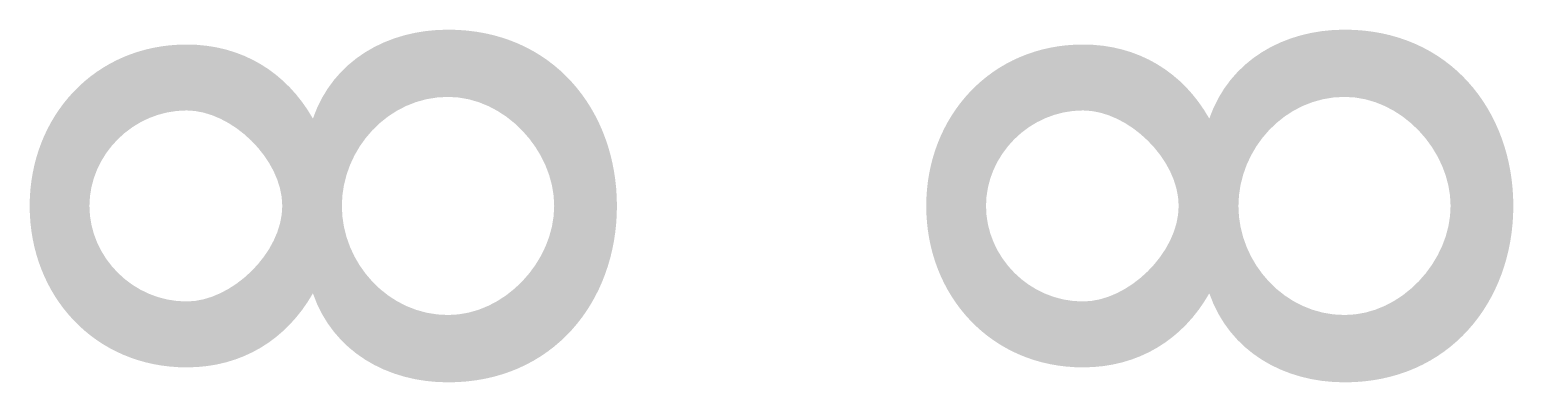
# Model space of a CAD drawing. Header units: inches. Extents: x -17664 to 660, y -8707 to 2166.
# Drawn here: x 187.46 to 193.07, y 160.2 to 161.53 of the extents above; entities that cross this region are included whole.
import ezdxf

# ---------------------------------------------------------------- set-up
doc = ezdxf.new("R2010")
doc.units = ezdxf.units.IN
doc.header["$MEASUREMENT"] = 0
doc.layers.add('Livello 1', color=7, linetype='Continuous')

msp = doc.modelspace()

# ---------------------------------------------------------------- hatches: boundary and pattern name
at = {"layer": 'Livello 1', "true_color": 0xffffff}
h = msp.add_hatch(color=7, dxfattribs=at)
h.dxf.hatch_style = 2
edge = h.paths.add_edge_path()
edge.add_spline(control_points=[(188.5326, 160.5314), (188.4331, 160.3564), (188.2645, 160.2517), (188.0556, 160.2517), (187.7085, 160.2517), (187.4626, 160.5226), (187.4626, 160.8616), (187.4626, 161.1999), (187.7085, 161.4716), (188.0556, 161.4716), (188.2645, 161.4716), (188.4331, 161.3668), (188.5326, 161.1918), (188.6084, 161.4123), (188.8145, 161.5277), (189.0431, 161.5277), (189.4385, 161.5277), (189.6812, 161.2225), (189.6812, 160.8616), (189.6812, 160.5007), (189.4385, 160.1952), (189.0431, 160.1952), (188.8145, 160.1952), (188.6084, 160.3109), (188.5326, 160.5314)], knot_values=[0, 0, 0, 0, 0.352778, 0.352778, 0.352778, 0.705556, 0.705556, 0.705556, 1.058333, 1.058333, 1.058333, 1.411111, 1.411111, 1.411111, 1.763889, 1.763889, 1.763889, 2.116667, 2.116667, 2.116667, 2.469444, 2.469444, 2.469444, 2.822222, 2.822222, 2.822222, 2.822222], degree=3, periodic=0)
edge.add_line((188.5326, 160.5314), (188.5326, 160.5314))
edge = h.paths.add_edge_path()
edge.add_spline(control_points=[(188.0556, 160.5007), (188.2246, 160.5007), (188.4169, 160.6838), (188.4169, 160.8616), (188.4169, 161.0394), (188.2246, 161.2225), (188.0556, 161.2225), (187.8524, 161.2225), (187.6884, 161.0532), (187.6884, 160.8616), (187.6884, 160.6693), (187.8524, 160.5007), (188.0556, 160.5007)], knot_values=[0, 0, 0, 0, 0.352778, 0.352778, 0.352778, 0.705556, 0.705556, 0.705556, 1.058333, 1.058333, 1.058333, 1.411111, 1.411111, 1.411111, 1.411111], degree=3, periodic=0)
edge.add_line((188.0556, 160.5007), (188.0556, 160.5007))
edge = h.paths.add_edge_path()
edge.add_spline(control_points=[(189.0431, 160.4496), (189.2572, 160.4496), (189.4442, 160.6528), (189.4442, 160.8616), (189.4442, 161.0705), (189.2572, 161.2737), (189.0431, 161.2737), (188.8169, 161.2737), (188.642, 161.0758), (188.642, 160.8616), (188.642, 160.6475), (188.8169, 160.4496), (189.0431, 160.4496)], knot_values=[0, 0, 0, 0, 0.352778, 0.352778, 0.352778, 0.705556, 0.705556, 0.705556, 1.058333, 1.058333, 1.058333, 1.411111, 1.411111, 1.411111, 1.411111], degree=3, periodic=0)
edge.add_line((189.0431, 160.4496), (189.0431, 160.4496))
h = msp.add_hatch(color=7, dxfattribs=at)
h.dxf.hatch_style = 2
edge = h.paths.add_edge_path()
edge.add_spline(control_points=[(191.9191, 160.5314), (191.8203, 160.3564), (191.651, 160.2517), (191.4421, 160.2517), (191.095, 160.2517), (190.8498, 160.5226), (190.8498, 160.8616), (190.8498, 161.1999), (191.095, 161.4716), (191.4421, 161.4716), (191.651, 161.4716), (191.8203, 161.3668), (191.9191, 161.1918), (191.9956, 161.4123), (192.2017, 161.5277), (192.4303, 161.5277), (192.825, 161.5277), (193.0677, 161.2225), (193.0677, 160.8616), (193.0677, 160.5007), (192.825, 160.1952), (192.4303, 160.1952), (192.2017, 160.1952), (191.9956, 160.3109), (191.9191, 160.5314)], knot_values=[0, 0, 0, 0, 0.352778, 0.352778, 0.352778, 0.705556, 0.705556, 0.705556, 1.058333, 1.058333, 1.058333, 1.411111, 1.411111, 1.411111, 1.763889, 1.763889, 1.763889, 2.116667, 2.116667, 2.116667, 2.469444, 2.469444, 2.469444, 2.822222, 2.822222, 2.822222, 2.822222], degree=3, periodic=0)
edge.add_line((191.9191, 160.5314), (191.9191, 160.5314))
edge = h.paths.add_edge_path()
edge.add_spline(control_points=[(191.4421, 160.5007), (191.6118, 160.5007), (191.8034, 160.6838), (191.8034, 160.8616), (191.8034, 161.0394), (191.6118, 161.2225), (191.4421, 161.2225), (191.239, 161.2225), (191.0756, 161.0532), (191.0756, 160.8616), (191.0756, 160.6693), (191.239, 160.5007), (191.4421, 160.5007)], knot_values=[0, 0, 0, 0, 0.352778, 0.352778, 0.352778, 0.705556, 0.705556, 0.705556, 1.058333, 1.058333, 1.058333, 1.411111, 1.411111, 1.411111, 1.411111], degree=3, periodic=0)
edge.add_line((191.4421, 160.5007), (191.4421, 160.5007))
edge = h.paths.add_edge_path()
edge.add_spline(control_points=[(192.4303, 160.4496), (192.6444, 160.4496), (192.8307, 160.6528), (192.8307, 160.8616), (192.8307, 161.0705), (192.6444, 161.2737), (192.4303, 161.2737), (192.2041, 161.2737), (192.0292, 161.0758), (192.0292, 160.8616), (192.0292, 160.6475), (192.2041, 160.4496), (192.4303, 160.4496)], knot_values=[0, 0, 0, 0, 0.352778, 0.352778, 0.352778, 0.705556, 0.705556, 0.705556, 1.058333, 1.058333, 1.058333, 1.411111, 1.411111, 1.411111, 1.411111], degree=3, periodic=0)
edge.add_line((192.4303, 160.4496), (192.4303, 160.4496))

doc.saveas('drawing.dxf')
